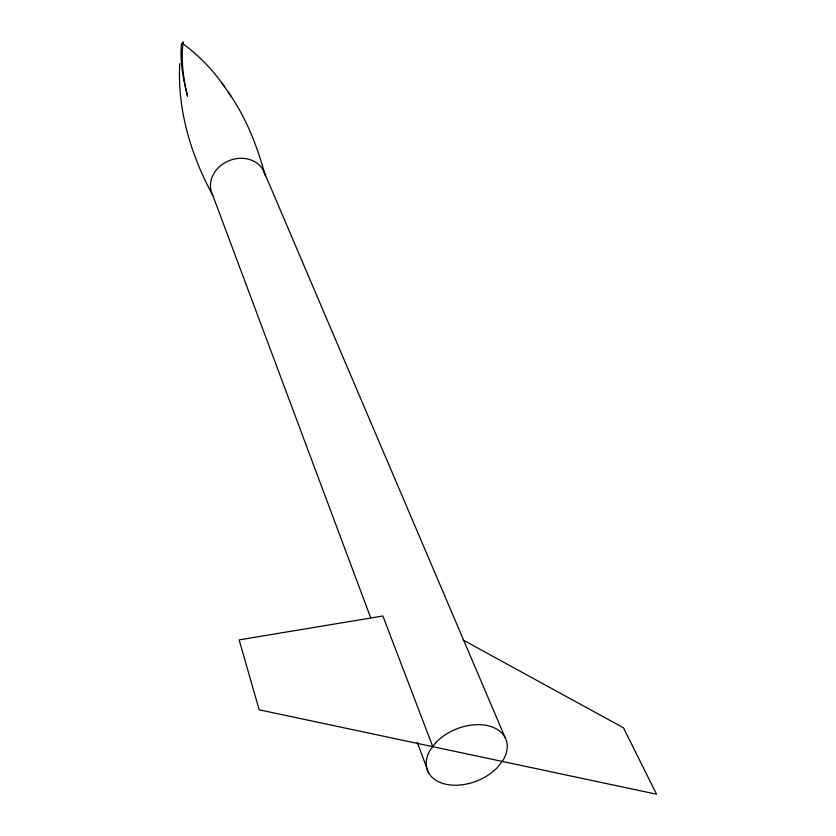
<?xml version="1.0" encoding="UTF-8"?>
<svg xmlns="http://www.w3.org/2000/svg" width="836" height="836" viewBox="0 0 836 836"><rect width="100%" height="100%" fill="white"/><g stroke="black" fill="none" stroke-linecap="round" stroke-linejoin="round"><path stroke-width="1.25" d="M179.75 63.63C177.253 109.6 190.901 155.224 212.762 195.3L370.682 617.783M182.321 43.336L183.189 41.8A872.596 227.946 39.7 0 0 185.268 85.784L187.546 96.213A853.88 184.307 45.6 0 1 181.391 44.308L182.321 43.336C198.717 55.27 213.013 70.036 224.508 86.725M463.123 640.042L623.468 727.811L656.542 794.2L259.202 709.806L239.127 639.895L382.878 615.986L432.776 746.673M228.238 92.117C245.962 117.218 257.363 146.185 265.231 175.748M221.456 82.336L231.645 97.028M263.685 170.983L505.163 737.665M417.237 742.337L428.649 772.861M212.762 195.3A28.236 24.035 -21.8 0 1 229.252 160.616A28.236 24.035 -21.8 0 1 265.033 174.505M435.859 742.598L430.08 750.247A42.187 27.922 -21.8 0 0 444.543 783.928A42.187 27.922 -21.8 0 0 497.221 767.699L503.042 760.227A42.187 27.922 -21.8 0 0 489.018 725.982A42.187 27.922 -21.8 0 0 435.859 742.598"/></g></svg>
